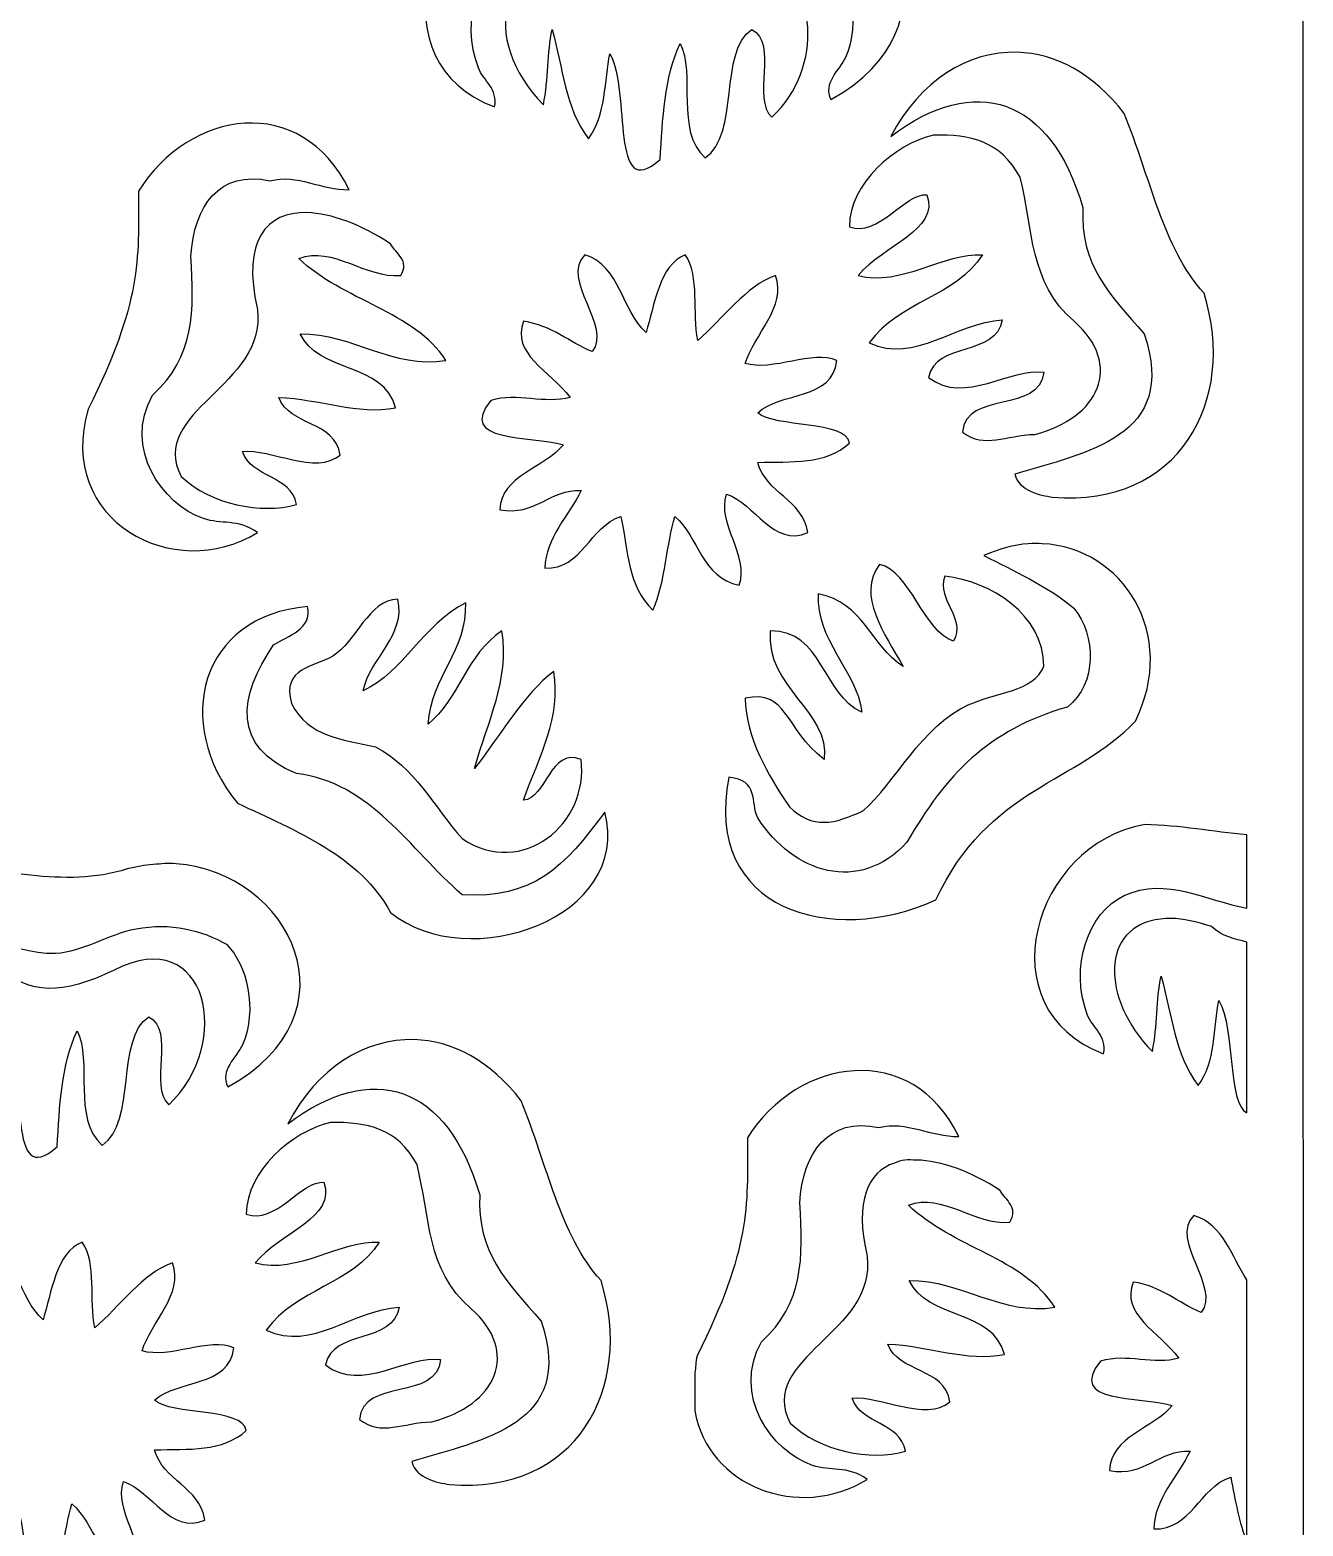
# Model space of a CAD drawing. Header units: centimetres. Extents: x 0.61 to 6.5, y -2.57 to 5.65.
# Drawn here: x 5.077 to 6.501, y -0.768 to 0.905 of the extents above; entities that cross this region are included whole.
import ezdxf

# ---------------------------------------------------------------- set-up
doc = ezdxf.new("R2010")
doc.units = ezdxf.units.CM
doc.header["$MEASUREMENT"] = 0
doc.layers.add('Layer 1', color=7, linetype='Continuous')

msp = doc.modelspace()

# ---------------------------------------------------------------- linework, layer by layer
at = {"layer": 'Layer 1', "color": 253}
for points, knots in [([(0.98792, 5.64961), (0.78502, 5.64961), (0.60758, 5.498), (0.60758, 5.29573), (0.60758, 5.29573), (0.60758, 5.29573), (0.61171, 5.29904), (0.61171, 5.29904), (0.61171, 5.29904), (0.61171, 5.29904), (0.61171, -2.19776), (0.61171, -2.19776), (0.61171, -2.19776), (0.61171, -2.19776), (0.61998, -2.19859), (0.61998, -2.19859), (0.61998, -2.19859), (0.62344, -2.39788), (0.78718, -2.55826), (0.98791, -2.55826), (0.98791, -2.55826), (0.98791, -2.55826), (6.13488, -2.57314), (6.13488, -2.57314), (6.13488, -2.57314), (6.3582, -2.55464), (6.46713, -2.41493), (6.50116, -2.20603), (6.50116, -2.20603), (6.50116, -2.20603), (6.50034, 5.27754), (6.50034, 5.27754), (6.50034, 5.27754), (6.48745, 5.50493), (6.34686, 5.61536), (6.13406, 5.64961), (6.13406, 5.64961), (6.13406, 5.64961), (0.98791, 5.64961), (0.98791, 5.64961), (0.98791, 5.64961), (0.98791, 5.64961), (0.98792, 5.64961), (0.98792, 5.64961)], [0, 0, 0, 0, 0.0833333, 0.0833333, 0.0833333, 0.0833333, 0.1666667, 0.1666667, 0.1666667, 0.1666667, 0.25, 0.25, 0.25, 0.25, 0.3333333, 0.3333333, 0.3333333, 0.3333333, 0.4166667, 0.4166667, 0.4166667, 0.4166667, 0.5, 0.5, 0.5, 0.5, 0.5833333, 0.5833333, 0.5833333, 0.5833333, 0.6666667, 0.6666667, 0.6666667, 0.6666667, 0.75, 0.75, 0.75, 0.75, 0.8333333, 0.8333333, 0.8333333, 0.8333333, 1, 1, 1, 1]), ([(5.91496, 1.07729), (6.04264, 1.06744), (6.12171, 0.9097), (5.97283, 0.82759), (5.97283, 0.82759), (5.96357, 0.8457), (5.98224, 0.86069), (5.98937, 0.87472), (5.98937, 0.87472), (6.00601, 0.91399), (5.99486, 0.96466), (5.97118, 0.98717), (5.97118, 0.98717), (5.94427, 1.00303), (5.90823, 1.01178), (5.8703, 1.00453), (5.8703, 1.00453), (5.83867, 0.99848), (5.81127, 0.97887), (5.78018, 0.97724), (5.78018, 0.97724), (5.72665, 0.97444), (5.6741, 1.02188), (5.61895, 0.99626), (5.61895, 0.99626), (5.57844, 0.97738), (5.55819, 0.91632), (5.57844, 0.86314), (5.57844, 0.86314), (5.5839, 0.84884), (5.60072, 0.83948), (5.59663, 0.81932), (5.59663, 0.81932), (5.46409, 0.86881), (5.51718, 1.05408), (5.64293, 1.07564), (5.64293, 1.07564), (5.71617, 1.07409), (5.78856, 1.04868), (5.86038, 1.07151), (5.86038, 1.07151), (5.87018, 1.07399), (5.87983, 1.07571), (5.88932, 1.07647), (5.88932, 1.07647), (5.89822, 1.07719), (5.90644, 1.07795), (5.91495, 1.0773), (5.91495, 1.0773), (5.91495, 1.0773), (5.91496, 1.07729), (5.91496, 1.07729)], [0, 0, 0, 0, 0.0714286, 0.0714286, 0.0714286, 0.0714286, 0.1428571, 0.1428571, 0.1428571, 0.1428571, 0.2142857, 0.2142857, 0.2142857, 0.2142857, 0.2857143, 0.2857143, 0.2857143, 0.2857143, 0.3571429, 0.3571429, 0.3571429, 0.3571429, 0.4285714, 0.4285714, 0.4285714, 0.4285714, 0.5, 0.5, 0.5, 0.5, 0.5714286, 0.5714286, 0.5714286, 0.5714286, 0.6428571, 0.6428571, 0.6428571, 0.6428571, 0.7142857, 0.7142857, 0.7142857, 0.7142857, 0.7857143, 0.7857143, 0.7857143, 0.7857143, 0.8571429, 0.8571429, 0.8571429, 0.8571429, 1, 1, 1, 1]), ([(5.89512, 0.97145), (5.95822, 0.9662), (5.96635, 0.86275), (5.90669, 0.80774), (5.90669, 0.80774), (5.88397, 0.82837), (5.91459, 0.89011), (5.88437, 0.90613), (5.88437, 0.90613), (5.8473, 0.88177), (5.87121, 0.78824), (5.83228, 0.76226), (5.83228, 0.76226), (5.79814, 0.79247), (5.82173, 0.85725), (5.80417, 0.89042), (5.80417, 0.89042), (5.78638, 0.85128), (5.7846, 0.8063), (5.78185, 0.76061), (5.78185, 0.76061), (5.7247, 0.71005), (5.74957, 0.83603), (5.72563, 0.87885), (5.72563, 0.87885), (5.71943, 0.85007), (5.7216, 0.80923), (5.70165, 0.78377), (5.70165, 0.78377), (5.67506, 0.81965), (5.67342, 0.86187), (5.66114, 0.90614), (5.66114, 0.90614), (5.65509, 0.87943), (5.65726, 0.85071), (5.65122, 0.8218), (5.65122, 0.8218), (5.57966, 0.89421), (5.59636, 1.00215), (5.71737, 0.96153), (5.71737, 0.96153), (5.75138, 0.93098), (5.78713, 0.93013), (5.84553, 0.95822), (5.84553, 0.95822), (5.85873, 0.96498), (5.87118, 0.96934), (5.88191, 0.97062), (5.88191, 0.97062), (5.8866, 0.97118), (5.89093, 0.9718), (5.89514, 0.97145), (5.89514, 0.97145), (5.89514, 0.97145), (5.89512, 0.97145), (5.89512, 0.97145)], [0, 0, 0, 0, 0.0666667, 0.0666667, 0.0666667, 0.0666667, 0.1333333, 0.1333333, 0.1333333, 0.1333333, 0.2, 0.2, 0.2, 0.2, 0.2666667, 0.2666667, 0.2666667, 0.2666667, 0.3333333, 0.3333333, 0.3333333, 0.3333333, 0.4, 0.4, 0.4, 0.4, 0.4666667, 0.4666667, 0.4666667, 0.4666667, 0.5333333, 0.5333333, 0.5333333, 0.5333333, 0.6, 0.6, 0.6, 0.6, 0.6666667, 0.6666667, 0.6666667, 0.6666667, 0.7333333, 0.7333333, 0.7333333, 0.7333333, 0.8, 0.8, 0.8, 0.8, 0.8666667, 0.8666667, 0.8666667, 0.8666667, 1, 1, 1, 1]), ([(6.1812, 0.8805), (6.22371, 0.87932), (6.26676, 0.85711), (6.30109, 0.81187), (6.30109, 0.81187), (6.33027, 0.74086), (6.34408, 0.66225), (6.39039, 0.61095), (6.39039, 0.61095), (6.42798, 0.49011), (6.36214, 0.3713), (6.22089, 0.38275), (6.22089, 0.38275), (6.20643, 0.38509), (6.18396, 0.38947), (6.17872, 0.40838), (6.17872, 0.40838), (6.25834, 0.43297), (6.36244, 0.44958), (6.32341, 0.56548), (6.32341, 0.56548), (6.28504, 0.60922), (6.25131, 0.64259), (6.25479, 0.70687), (6.25479, 0.70687), (6.21849, 0.83054), (6.1346, 0.85785), (6.03982, 0.78625), (6.03982, 0.78625), (6.0728, 0.84888), (6.12655, 0.88203), (6.18121, 0.88051), (6.18121, 0.88051), (6.18121, 0.88051), (6.1812, 0.8805), (6.1812, 0.8805)], [0, 0, 0, 0, 0.1, 0.1, 0.1, 0.1, 0.2, 0.2, 0.2, 0.2, 0.3, 0.3, 0.3, 0.3, 0.4, 0.4, 0.4, 0.4, 0.5, 0.5, 0.5, 0.5, 0.6, 0.6, 0.6, 0.6, 0.7, 0.7, 0.7, 0.7, 0.8, 0.8, 0.8, 0.8, 1, 1, 1, 1]), ([(5.31717, 0.80113), (5.36237, 0.80373), (5.40749, 0.781), (5.43375, 0.72672), (5.43375, 0.72672), (5.40254, 0.72599), (5.37619, 0.74485), (5.34528, 0.73664), (5.34528, 0.73664), (5.28874, 0.74901), (5.26014, 0.70843), (5.25681, 0.6523), (5.25681, 0.6523), (5.26064, 0.59137), (5.26124, 0.53998), (5.21382, 0.49686), (5.21382, 0.49686), (5.18068, 0.43758), (5.22469, 0.37481), (5.27087, 0.35878), (5.27087, 0.35878), (5.29099, 0.35178), (5.30885, 0.35906), (5.33123, 0.34307), (5.33123, 0.34307), (5.23863, 0.2858), (5.10512, 0.35577), (5.14189, 0.48115), (5.14189, 0.48115), (5.20186, 0.60193), (5.19856, 0.64734), (5.19811, 0.72506), (5.19811, 0.72506), (5.22671, 0.77062), (5.27198, 0.79853), (5.31717, 0.80113)], [0, 0, 0, 0, 0.1, 0.1, 0.1, 0.1, 0.2, 0.2, 0.2, 0.2, 0.3, 0.3, 0.3, 0.3, 0.4, 0.4, 0.4, 0.4, 0.5, 0.5, 0.5, 0.5, 0.6, 0.6, 0.6, 0.6, 0.7, 0.7, 0.7, 0.7, 0.8, 0.8, 0.8, 0.8, 1, 1, 1, 1]), ([(6.08777, 0.7879), (6.12887, 0.78838), (6.1626, 0.78144), (6.18451, 0.74077), (6.18451, 0.74077), (6.19939, 0.68255), (6.19455, 0.623), (6.24487, 0.57954), (6.24487, 0.57954), (6.30059, 0.53082), (6.27298, 0.4711), (6.20105, 0.45304), (6.20105, 0.45304), (6.16781, 0.45202), (6.14546, 0.43667), (6.12002, 0.45552), (6.12002, 0.45552), (6.12472, 0.50276), (6.20609, 0.47542), (6.21097, 0.52249), (6.21097, 0.52249), (6.17436, 0.52874), (6.12282, 0.48503), (6.08199, 0.5167), (6.08199, 0.5167), (6.09043, 0.557), (6.15776, 0.5394), (6.16467, 0.58119), (6.16467, 0.58119), (6.11278, 0.57848), (6.06715, 0.53131), (6.01584, 0.55556), (6.01584, 0.55556), (6.04906, 0.60177), (6.11335, 0.60716), (6.14235, 0.65395), (6.14235, 0.65395), (6.1002, 0.65678), (6.05099, 0.6179), (6.00344, 0.6308), (6.00344, 0.6308), (6.03152, 0.66439), (6.09471, 0.68179), (6.08034, 0.72092), (6.08034, 0.72092), (6.05583, 0.72363), (6.02574, 0.67265), (5.99352, 0.68537), (5.99352, 0.68537), (5.99418, 0.73415), (6.04386, 0.7772), (6.08778, 0.7879), (6.08778, 0.7879), (6.08778, 0.7879), (6.08777, 0.7879), (6.08777, 0.7879)], [0, 0, 0, 0, 0.0666667, 0.0666667, 0.0666667, 0.0666667, 0.1333333, 0.1333333, 0.1333333, 0.1333333, 0.2, 0.2, 0.2, 0.2, 0.2666667, 0.2666667, 0.2666667, 0.2666667, 0.3333333, 0.3333333, 0.3333333, 0.3333333, 0.4, 0.4, 0.4, 0.4, 0.4666667, 0.4666667, 0.4666667, 0.4666667, 0.5333333, 0.5333333, 0.5333333, 0.5333333, 0.6, 0.6, 0.6, 0.6, 0.6666667, 0.6666667, 0.6666667, 0.6666667, 0.7333333, 0.7333333, 0.7333333, 0.7333333, 0.8, 0.8, 0.8, 0.8, 0.8666667, 0.8666667, 0.8666667, 0.8666667, 1, 1, 1, 1]), ([(5.38662, 0.70108), (5.41369, 0.70044), (5.44736, 0.68769), (5.48005, 0.66635), (5.48005, 0.66635), (5.48634, 0.65516), (5.50199, 0.64726), (5.49163, 0.6308), (5.49163, 0.6308), (5.45209, 0.62729), (5.41581, 0.66432), (5.37753, 0.64982), (5.37753, 0.64982), (5.42668, 0.60248), (5.5069, 0.5908), (5.54207, 0.53572), (5.54207, 0.53572), (5.48306, 0.52576), (5.43817, 0.56586), (5.37919, 0.56549), (5.37919, 0.56549), (5.39872, 0.52225), (5.47333, 0.5329), (5.48585, 0.48281), (5.48585, 0.48281), (5.44339, 0.47435), (5.40098, 0.49275), (5.35521, 0.49439), (5.35521, 0.49439), (5.36719, 0.46216), (5.41818, 0.46831), (5.42383, 0.4299), (5.42383, 0.4299), (5.3974, 0.40704), (5.34565, 0.43707), (5.31469, 0.43403), (5.31469, 0.43403), (5.32415, 0.40392), (5.36899, 0.40794), (5.37505, 0.3745), (5.37505, 0.3745), (5.33549, 0.36345), (5.27941, 0.37439), (5.24607, 0.40592), (5.24607, 0.40592), (5.20802, 0.47847), (5.34213, 0.50716), (5.33123, 0.59278), (5.33123, 0.59278), (5.31364, 0.67021), (5.34151, 0.70216), (5.38663, 0.70109), (5.38663, 0.70109), (5.38663, 0.70109), (5.38662, 0.70108), (5.38662, 0.70108)], [0, 0, 0, 0, 0.0666667, 0.0666667, 0.0666667, 0.0666667, 0.1333333, 0.1333333, 0.1333333, 0.1333333, 0.2, 0.2, 0.2, 0.2, 0.2666667, 0.2666667, 0.2666667, 0.2666667, 0.3333333, 0.3333333, 0.3333333, 0.3333333, 0.4, 0.4, 0.4, 0.4, 0.4666667, 0.4666667, 0.4666667, 0.4666667, 0.5333333, 0.5333333, 0.5333333, 0.5333333, 0.6, 0.6, 0.6, 0.6, 0.6666667, 0.6666667, 0.6666667, 0.6666667, 0.7333333, 0.7333333, 0.7333333, 0.7333333, 0.8, 0.8, 0.8, 0.8, 0.8666667, 0.8666667, 0.8666667, 0.8666667, 1, 1, 1, 1]), ([(5.69751, 0.65395), (5.73755, 0.64191), (5.73854, 0.59131), (5.76614, 0.56713), (5.76614, 0.56713), (5.77539, 0.59713), (5.78082, 0.64249), (5.80996, 0.65395), (5.80996, 0.65395), (5.82667, 0.62992), (5.81747, 0.58858), (5.82401, 0.55804), (5.82401, 0.55804), (5.85214, 0.58246), (5.87738, 0.61873), (5.91083, 0.6308), (5.91083, 0.6308), (5.92407, 0.59576), (5.88654, 0.56429), (5.87693, 0.53241), (5.87693, 0.53241), (5.90665, 0.52286), (5.95343, 0.54782), (5.97946, 0.53572), (5.97946, 0.53572), (5.97532, 0.49124), (5.91631, 0.50082), (5.89099, 0.47702), (5.89099, 0.47702), (5.90939, 0.46021), (5.99041, 0.46867), (5.99352, 0.44312), (5.99352, 0.44312), (5.96711, 0.41908), (5.9288, 0.42259), (5.89099, 0.42162), (5.89099, 0.42162), (5.90068, 0.38649), (5.94051, 0.38114), (5.94721, 0.34307), (5.94721, 0.34307), (5.90776, 0.32629), (5.88801, 0.37603), (5.85626, 0.38606), (5.85626, 0.38606), (5.84482, 0.35349), (5.88226, 0.31753), (5.87031, 0.28436), (5.87031, 0.28436), (5.82827, 0.29245), (5.82507, 0.33814), (5.79838, 0.36125), (5.79838, 0.36125), (5.78889, 0.33123), (5.78828, 0.28843), (5.77358, 0.25624), (5.77358, 0.25624), (5.74558, 0.28406), (5.74594, 0.32104), (5.73803, 0.36125), (5.73803, 0.36125), (5.70317, 0.35001), (5.69432, 0.30162), (5.65287, 0.30337), (5.65287, 0.30337), (5.65348, 0.33698), (5.68, 0.36255), (5.69339, 0.39019), (5.69339, 0.39019), (5.6587, 0.39216), (5.64203, 0.36113), (5.60244, 0.36869), (5.60244, 0.36869), (5.60376, 0.40709), (5.65297, 0.41542), (5.67355, 0.44145), (5.67355, 0.44145), (5.63661, 0.45184), (5.55357, 0.44349), (5.59252, 0.49106), (5.59252, 0.49106), (5.62134, 0.49993), (5.65357, 0.4864), (5.68099, 0.49437), (5.68099, 0.49437), (5.65832, 0.52399), (5.61492, 0.54325), (5.6289, 0.57953), (5.6289, 0.57953), (5.66096, 0.57479), (5.67967, 0.55618), (5.7058, 0.54563), (5.7058, 0.54563), (5.72833, 0.57345), (5.66978, 0.62675), (5.69753, 0.65394), (5.69753, 0.65394), (5.69753, 0.65394), (5.69751, 0.65395), (5.69751, 0.65395)], [0, 0, 0, 0, 0.0384615, 0.0384615, 0.0384615, 0.0384615, 0.0769231, 0.0769231, 0.0769231, 0.0769231, 0.1153846, 0.1153846, 0.1153846, 0.1153846, 0.1538462, 0.1538462, 0.1538462, 0.1538462, 0.1923077, 0.1923077, 0.1923077, 0.1923077, 0.2307692, 0.2307692, 0.2307692, 0.2307692, 0.2692308, 0.2692308, 0.2692308, 0.2692308, 0.3076923, 0.3076923, 0.3076923, 0.3076923, 0.3461538, 0.3461538, 0.3461538, 0.3461538, 0.3846154, 0.3846154, 0.3846154, 0.3846154, 0.4230769, 0.4230769, 0.4230769, 0.4230769, 0.4615385, 0.4615385, 0.4615385, 0.4615385, 0.5, 0.5, 0.5, 0.5, 0.5384615, 0.5384615, 0.5384615, 0.5384615, 0.5769231, 0.5769231, 0.5769231, 0.5769231, 0.6153846, 0.6153846, 0.6153846, 0.6153846, 0.6538462, 0.6538462, 0.6538462, 0.6538462, 0.6923077, 0.6923077, 0.6923077, 0.6923077, 0.7307692, 0.7307692, 0.7307692, 0.7307692, 0.7692308, 0.7692308, 0.7692308, 0.7692308, 0.8076923, 0.8076923, 0.8076923, 0.8076923, 0.8461538, 0.8461538, 0.8461538, 0.8461538, 0.8846154, 0.8846154, 0.8846154, 0.8846154, 0.9230769, 0.9230769, 0.9230769, 0.9230769, 1, 1, 1, 1]), ([(6.1936, 0.33066), (6.19892, 0.33107), (6.20412, 0.3309), (6.20931, 0.33066), (6.20931, 0.33066), (6.29931, 0.32653), (6.36185, 0.22935), (6.31349, 0.13222), (6.31349, 0.13222), (6.24842, 0.06297), (6.14872, 0.05795), (6.09025, -0.06787), (6.09025, -0.06787), (5.9734, -0.12112), (5.82906, -0.07849), (5.85874, 0.06938), (5.85874, 0.06938), (5.89265, 0.06605), (5.88299, 0.04172), (5.89098, 0.0239), (5.89098, 0.0239), (5.93169, -0.03842), (6.00421, -0.06124), (6.058, -0.00339), (6.058, -0.00339), (6.10162, 0.07233), (6.14833, 0.12216), (6.23742, 0.14792), (6.23742, 0.14792), (6.27136, 0.17388), (6.26905, 0.22822), (6.24486, 0.25871), (6.24486, 0.25871), (6.2131, 0.28438), (6.17716, 0.30033), (6.14399, 0.31741), (6.14399, 0.31741), (6.16103, 0.32498), (6.17763, 0.32942), (6.1936, 0.33064), (6.1936, 0.33064), (6.1936, 0.33064), (6.1936, 0.33066), (6.1936, 0.33066)], [0, 0, 0, 0, 0.0833333, 0.0833333, 0.0833333, 0.0833333, 0.1666667, 0.1666667, 0.1666667, 0.1666667, 0.25, 0.25, 0.25, 0.25, 0.3333333, 0.3333333, 0.3333333, 0.3333333, 0.4166667, 0.4166667, 0.4166667, 0.4166667, 0.5, 0.5, 0.5, 0.5, 0.5833333, 0.5833333, 0.5833333, 0.5833333, 0.6666667, 0.6666667, 0.6666667, 0.6666667, 0.75, 0.75, 0.75, 0.75, 0.8333333, 0.8333333, 0.8333333, 0.8333333, 1, 1, 1, 1]), ([(6.02741, 0.30751), (6.06132, 0.29995), (6.07689, 0.23251), (6.11009, 0.22152), (6.11009, 0.22152), (6.12478, 0.24783), (6.09091, 0.26694), (6.10017, 0.29428), (6.10017, 0.29428), (6.15152, 0.28907), (6.21125, 0.25132), (6.21096, 0.19341), (6.21096, 0.19341), (6.2005, 0.16538), (6.1562, 0.16406), (6.12663, 0.15042), (6.12663, 0.15042), (6.07423, 0.12626), (6.04428, 0.06276), (6.00922, 0.03218), (6.00922, 0.03218), (5.97732, 0.01652), (5.95174, 0.01152), (5.92654, 0.03631), (5.92654, 0.03631), (5.90155, 0.07301), (5.87876, 0.11233), (5.87693, 0.15785), (5.87693, 0.15785), (5.92472, 0.16803), (5.92014, 0.12439), (5.9654, 0.08922), (5.9654, 0.08922), (5.97209, 0.14364), (5.89941, 0.16945), (5.90504, 0.23309), (5.90504, 0.23309), (5.96323, 0.23411), (5.96376, 0.16172), (6.00757, 0.14214), (6.00757, 0.14214), (6.00156, 0.18912), (5.95539, 0.22335), (5.95879, 0.27443), (5.95879, 0.27443), (6.00883, 0.26562), (6.01782, 0.21587), (6.05388, 0.1934), (6.05388, 0.1934), (6.03313, 0.22907), (6.00103, 0.27362), (6.02742, 0.3075), (6.02742, 0.3075), (6.02742, 0.3075), (6.02741, 0.30751), (6.02741, 0.30751)], [0, 0, 0, 0, 0.0666667, 0.0666667, 0.0666667, 0.0666667, 0.1333333, 0.1333333, 0.1333333, 0.1333333, 0.2, 0.2, 0.2, 0.2, 0.2666667, 0.2666667, 0.2666667, 0.2666667, 0.3333333, 0.3333333, 0.3333333, 0.3333333, 0.4, 0.4, 0.4, 0.4, 0.4666667, 0.4666667, 0.4666667, 0.4666667, 0.5333333, 0.5333333, 0.5333333, 0.5333333, 0.6, 0.6, 0.6, 0.6, 0.6666667, 0.6666667, 0.6666667, 0.6666667, 0.7333333, 0.7333333, 0.7333333, 0.7333333, 0.8, 0.8, 0.8, 0.8, 0.8666667, 0.8666667, 0.8666667, 0.8666667, 1, 1, 1, 1]), ([(5.48832, 0.26865), (5.49786, 0.22794), (5.45734, 0.20278), (5.44946, 0.16612), (5.44946, 0.16612), (5.49518, 0.18712), (5.51612, 0.24018), (5.56439, 0.26451), (5.56439, 0.26451), (5.56616, 0.21141), (5.52579, 0.18199), (5.52222, 0.12891), (5.52222, 0.12891), (5.55622, 0.15588), (5.56495, 0.20695), (5.6049, 0.23309), (5.6049, 0.23309), (5.61314, 0.17629), (5.58911, 0.1339), (5.57431, 0.0793), (5.57431, 0.0793), (5.60282, 0.11588), (5.62996, 0.16355), (5.66278, 0.18761), (5.66278, 0.18761), (5.67142, 0.13699), (5.64683, 0.09312), (5.62888, 0.04374), (5.62888, 0.04374), (5.65445, 0.04518), (5.65829, 0.1033), (5.69337, 0.08922), (5.69337, 0.08922), (5.70233, 0.01733), (5.62782, -0.04436), (5.56025, 0.00075), (5.56025, 0.00075), (5.52895, 0.0363), (5.50643, 0.08123), (5.46351, 0.10328), (5.46351, 0.10328), (5.42455, 0.11215), (5.38933, 0.11406), (5.36925, 0.15206), (5.36925, 0.15206), (5.35845, 0.19231), (5.39428, 0.19217), (5.41555, 0.20498), (5.41555, 0.20498), (5.44129, 0.22045), (5.4558, 0.26818), (5.48831, 0.26865), (5.48831, 0.26865), (5.48831, 0.26865), (5.48832, 0.26865), (5.48832, 0.26865)], [0, 0, 0, 0, 0.0666667, 0.0666667, 0.0666667, 0.0666667, 0.1333333, 0.1333333, 0.1333333, 0.1333333, 0.2, 0.2, 0.2, 0.2, 0.2666667, 0.2666667, 0.2666667, 0.2666667, 0.3333333, 0.3333333, 0.3333333, 0.3333333, 0.4, 0.4, 0.4, 0.4, 0.4666667, 0.4666667, 0.4666667, 0.4666667, 0.5333333, 0.5333333, 0.5333333, 0.5333333, 0.6, 0.6, 0.6, 0.6, 0.6666667, 0.6666667, 0.6666667, 0.6666667, 0.7333333, 0.7333333, 0.7333333, 0.7333333, 0.8, 0.8, 0.8, 0.8, 0.8666667, 0.8666667, 0.8666667, 0.8666667, 1, 1, 1, 1]), ([(5.38745, 0.26039), (5.393, 0.23505), (5.36547, 0.22794), (5.34942, 0.2174), (5.34942, 0.2174), (5.30997, 0.16043), (5.30212, 0.10299), (5.37505, 0.07353), (5.37505, 0.07353), (5.45729, 0.06406), (5.50176, -0.01093), (5.56026, -0.06207), (5.56026, -0.06207), (5.63911, -0.06676), (5.67489, -0.03143), (5.71984, 0.03053), (5.71984, 0.03053), (5.75162, -0.08711), (5.56785, -0.15256), (5.48006, -0.08192), (5.48006, -0.08192), (5.44615, -0.01862), (5.37542, 0.00902), (5.30891, 0.04045), (5.30891, 0.04045), (5.236, 0.13019), (5.26682, 0.25002), (5.38746, 0.26038), (5.38746, 0.26038), (5.38746, 0.26038), (5.38745, 0.26039), (5.38745, 0.26039)], [0, 0, 0, 0, 0.1111111, 0.1111111, 0.1111111, 0.1111111, 0.2222222, 0.2222222, 0.2222222, 0.2222222, 0.3333333, 0.3333333, 0.3333333, 0.3333333, 0.4444444, 0.4444444, 0.4444444, 0.4444444, 0.5555556, 0.5555556, 0.5555556, 0.5555556, 0.6666667, 0.6666667, 0.6666667, 0.6666667, 0.7777778, 0.7777778, 0.7777778, 0.7777778, 1, 1, 1, 1]), ([(6.32424, 0.01647), (6.36227, 0.01567), (6.40073, 0.00847), (6.43834, 0.00489), (6.43834, 0.00489), (6.43834, 0.00489), (6.43834, -0.07697), (6.43834, -0.07697), (6.43834, -0.07697), (6.39277, -0.06911), (6.34822, -0.04102), (6.30109, -0.06291), (6.30109, -0.06291), (6.26057, -0.08179), (6.2395, -0.14285), (6.25975, -0.19603), (6.25975, -0.19603), (6.26521, -0.21033), (6.28203, -0.21969), (6.27794, -0.23985), (6.27794, -0.23985), (6.1454, -0.19036), (6.19849, -0.00509), (6.32424, 0.01647)], [0, 0, 0, 0, 0.1428571, 0.1428571, 0.1428571, 0.1428571, 0.2857143, 0.2857143, 0.2857143, 0.2857143, 0.4285714, 0.4285714, 0.4285714, 0.4285714, 0.5714286, 0.5714286, 0.5714286, 0.5714286, 0.7142857, 0.7142857, 0.7142857, 0.7142857, 1, 1, 1, 1]), ([(5.24028, -0.02735), (5.36796, -0.0372), (5.44703, -0.19494), (5.29815, -0.27705), (5.29815, -0.27705), (5.28889, -0.25894), (5.30756, -0.24395), (5.31469, -0.22992), (5.31469, -0.22992), (5.33133, -0.19065), (5.32018, -0.13998), (5.2965, -0.11747), (5.2965, -0.11747), (5.26959, -0.10161), (5.23355, -0.09286), (5.19562, -0.10011), (5.19562, -0.10011), (5.16399, -0.10616), (5.13659, -0.12577), (5.1055, -0.1274), (5.1055, -0.1274), (5.05197, -0.1302), (4.99942, -0.08276), (4.94427, -0.10838), (4.94427, -0.10838), (4.90376, -0.12726), (4.88351, -0.18832), (4.90376, -0.2415), (4.90376, -0.2415), (4.90922, -0.2558), (4.92604, -0.26516), (4.92195, -0.28532), (4.92195, -0.28532), (4.78941, -0.23583), (4.8425, -0.05056), (4.96825, -0.029), (4.96825, -0.029), (5.04149, -0.03055), (5.11388, -0.05596), (5.1857, -0.03313), (5.1857, -0.03313), (5.1955, -0.03065), (5.20515, -0.02893), (5.21464, -0.02817), (5.21464, -0.02817), (5.22354, -0.02745), (5.23176, -0.02669), (5.24027, -0.02734), (5.24027, -0.02734), (5.24027, -0.02734), (5.24028, -0.02735), (5.24028, -0.02735)], [0, 0, 0, 0, 0.0714286, 0.0714286, 0.0714286, 0.0714286, 0.1428571, 0.1428571, 0.1428571, 0.1428571, 0.2142857, 0.2142857, 0.2142857, 0.2142857, 0.2857143, 0.2857143, 0.2857143, 0.2857143, 0.3571429, 0.3571429, 0.3571429, 0.3571429, 0.4285714, 0.4285714, 0.4285714, 0.4285714, 0.5, 0.5, 0.5, 0.5, 0.5714286, 0.5714286, 0.5714286, 0.5714286, 0.6428571, 0.6428571, 0.6428571, 0.6428571, 0.7142857, 0.7142857, 0.7142857, 0.7142857, 0.7857143, 0.7857143, 0.7857143, 0.7857143, 0.8571429, 0.8571429, 0.8571429, 0.8571429, 1, 1, 1, 1]), ([(4.98727, -0.13401), (4.99187, -0.13363), (4.99695, -0.13366), (5.00216, -0.13401), (5.00216, -0.13401), (5.01406, -0.1348), (5.02755, -0.13803), (5.04267, -0.14311), (5.04267, -0.14311), (5.07668, -0.17366), (5.11243, -0.17451), (5.17083, -0.14642), (5.17083, -0.14642), (5.27643, -0.09232), (5.30474, -0.22985), (5.23201, -0.2969), (5.23201, -0.2969), (5.20929, -0.27627), (5.23991, -0.21453), (5.20969, -0.19851), (5.20969, -0.19851), (5.17262, -0.22287), (5.19653, -0.3164), (5.1576, -0.34238), (5.1576, -0.34238), (5.12346, -0.31217), (5.14705, -0.24739), (5.12949, -0.21422), (5.12949, -0.21422), (5.1117, -0.25336), (5.10992, -0.29834), (5.10717, -0.34403), (5.10717, -0.34403), (5.05002, -0.39459), (5.07489, -0.26861), (5.05095, -0.22579), (5.05095, -0.22579), (5.04475, -0.25457), (5.04692, -0.29541), (5.02697, -0.32087), (5.02697, -0.32087), (5.00038, -0.28499), (4.99874, -0.24277), (4.98646, -0.1985), (4.98646, -0.1985), (4.98041, -0.22521), (4.98258, -0.25393), (4.97654, -0.28284), (4.97654, -0.28284), (4.91784, -0.22344), (4.91835, -0.13966), (4.98729, -0.13401), (4.98729, -0.13401), (4.98729, -0.13401), (4.98727, -0.13401), (4.98727, -0.13401)], [0, 0, 0, 0, 0.0666667, 0.0666667, 0.0666667, 0.0666667, 0.1333333, 0.1333333, 0.1333333, 0.1333333, 0.2, 0.2, 0.2, 0.2, 0.2666667, 0.2666667, 0.2666667, 0.2666667, 0.3333333, 0.3333333, 0.3333333, 0.3333333, 0.4, 0.4, 0.4, 0.4, 0.4666667, 0.4666667, 0.4666667, 0.4666667, 0.5333333, 0.5333333, 0.5333333, 0.5333333, 0.6, 0.6, 0.6, 0.6, 0.6666667, 0.6666667, 0.6666667, 0.6666667, 0.7333333, 0.7333333, 0.7333333, 0.7333333, 0.8, 0.8, 0.8, 0.8, 0.8666667, 0.8666667, 0.8666667, 0.8666667, 1, 1, 1, 1]), ([(6.35401, -0.08853), (6.36691, -0.08884), (6.38164, -0.09191), (6.39866, -0.09763), (6.39866, -0.09763), (6.41086, -0.10859), (6.42465, -0.11167), (6.43835, -0.11499), (6.43835, -0.11499), (6.43835, -0.11499), (6.43835, -0.30599), (6.43835, -0.30599), (6.43835, -0.30599), (6.41625, -0.29579), (6.42576, -0.21399), (6.40693, -0.18031), (6.40693, -0.18031), (6.40073, -0.20909), (6.40372, -0.24993), (6.38378, -0.27539), (6.38378, -0.27539), (6.35719, -0.23951), (6.35472, -0.19729), (6.34244, -0.15302), (6.34244, -0.15302), (6.33639, -0.17973), (6.33856, -0.20845), (6.33252, -0.23736), (6.33252, -0.23736), (6.27438, -0.17853), (6.27463, -0.09636), (6.34162, -0.08936), (6.34162, -0.08936), (6.34548, -0.08896), (6.34972, -0.08843), (6.35402, -0.08853), (6.35402, -0.08853), (6.35402, -0.08853), (6.35401, -0.08853), (6.35401, -0.08853)], [0, 0, 0, 0, 0.0909091, 0.0909091, 0.0909091, 0.0909091, 0.1818182, 0.1818182, 0.1818182, 0.1818182, 0.2727273, 0.2727273, 0.2727273, 0.2727273, 0.3636364, 0.3636364, 0.3636364, 0.3636364, 0.4545455, 0.4545455, 0.4545455, 0.4545455, 0.5454545, 0.5454545, 0.5454545, 0.5454545, 0.6363636, 0.6363636, 0.6363636, 0.6363636, 0.7272727, 0.7272727, 0.7272727, 0.7272727, 0.8181818, 0.8181818, 0.8181818, 0.8181818, 1, 1, 1, 1]), ([(5.50651, -0.22413), (5.54902, -0.22531), (5.59207, -0.24752), (5.6264, -0.29276), (5.6264, -0.29276), (5.65558, -0.36377), (5.66939, -0.44238), (5.7157, -0.49368), (5.7157, -0.49368), (5.75329, -0.61452), (5.68745, -0.73333), (5.5462, -0.72188), (5.5462, -0.72188), (5.53174, -0.71954), (5.50927, -0.71516), (5.50403, -0.69625), (5.50403, -0.69625), (5.58365, -0.67166), (5.68775, -0.65505), (5.64872, -0.53915), (5.64872, -0.53915), (5.61035, -0.49541), (5.57662, -0.46204), (5.5801, -0.39776), (5.5801, -0.39776), (5.5438, -0.27409), (5.45991, -0.24678), (5.36513, -0.31838), (5.36513, -0.31838), (5.39811, -0.25575), (5.45186, -0.2226), (5.50652, -0.22412), (5.50652, -0.22412), (5.50652, -0.22412), (5.50651, -0.22413), (5.50651, -0.22413)], [0, 0, 0, 0, 0.1, 0.1, 0.1, 0.1, 0.2, 0.2, 0.2, 0.2, 0.3, 0.3, 0.3, 0.3, 0.4, 0.4, 0.4, 0.4, 0.5, 0.5, 0.5, 0.5, 0.6, 0.6, 0.6, 0.6, 0.7, 0.7, 0.7, 0.7, 0.8, 0.8, 0.8, 0.8, 1, 1, 1, 1]), ([(5.9993, -0.25886), (6.0447, -0.25626), (6.08962, -0.27816), (6.11588, -0.33245), (6.11588, -0.33245), (6.08466, -0.33318), (6.05749, -0.31432), (6.02658, -0.32253), (6.02658, -0.32253), (5.97004, -0.31016), (5.94144, -0.35074), (5.93811, -0.40687), (5.93811, -0.40687), (5.94194, -0.4678), (5.94254, -0.51919), (5.89512, -0.56231), (5.89512, -0.56231), (5.86198, -0.62159), (5.90599, -0.68436), (5.95217, -0.70039), (5.95217, -0.70039), (5.97229, -0.70739), (5.99097, -0.70011), (6.01335, -0.7161), (6.01335, -0.7161), (5.93735, -0.7631), (5.83508, -0.72388), (5.8207, -0.63921), (5.8207, -0.63921), (5.8207, -0.63921), (5.8207, -0.59704), (5.8207, -0.59704), (5.8207, -0.59704), (5.82173, -0.59069), (5.82123, -0.5847), (5.82319, -0.57802), (5.82319, -0.57802), (5.88316, -0.45724), (5.87986, -0.41183), (5.87941, -0.33411), (5.87941, -0.33411), (5.90801, -0.28855), (5.9539, -0.26146), (5.9993, -0.25887), (5.9993, -0.25887), (5.9993, -0.25887), (5.9993, -0.25886), (5.9993, -0.25886)], [0, 0, 0, 0, 0.0769231, 0.0769231, 0.0769231, 0.0769231, 0.1538462, 0.1538462, 0.1538462, 0.1538462, 0.2307692, 0.2307692, 0.2307692, 0.2307692, 0.3076923, 0.3076923, 0.3076923, 0.3076923, 0.3846154, 0.3846154, 0.3846154, 0.3846154, 0.4615385, 0.4615385, 0.4615385, 0.4615385, 0.5384615, 0.5384615, 0.5384615, 0.5384615, 0.6153846, 0.6153846, 0.6153846, 0.6153846, 0.6923077, 0.6923077, 0.6923077, 0.6923077, 0.7692308, 0.7692308, 0.7692308, 0.7692308, 0.8461538, 0.8461538, 0.8461538, 0.8461538, 1, 1, 1, 1]), ([(5.41308, -0.31674), (5.45418, -0.31626), (5.48791, -0.3232), (5.50982, -0.36387), (5.50982, -0.36387), (5.5247, -0.42209), (5.51986, -0.48164), (5.57018, -0.5251), (5.57018, -0.5251), (5.6259, -0.57382), (5.59829, -0.63354), (5.52636, -0.6516), (5.52636, -0.6516), (5.49312, -0.65262), (5.47077, -0.66797), (5.44533, -0.64912), (5.44533, -0.64912), (5.45003, -0.60188), (5.5314, -0.62922), (5.53628, -0.58215), (5.53628, -0.58215), (5.49967, -0.5759), (5.44813, -0.61961), (5.4073, -0.58794), (5.4073, -0.58794), (5.41574, -0.54764), (5.48307, -0.56524), (5.48998, -0.52345), (5.48998, -0.52345), (5.43809, -0.52616), (5.39246, -0.57333), (5.34115, -0.54908), (5.34115, -0.54908), (5.37437, -0.50287), (5.43866, -0.49748), (5.46766, -0.45069), (5.46766, -0.45069), (5.42551, -0.44786), (5.3763, -0.48674), (5.32875, -0.47384), (5.32875, -0.47384), (5.35683, -0.44025), (5.42002, -0.42285), (5.40565, -0.38372), (5.40565, -0.38372), (5.38114, -0.38101), (5.35105, -0.43199), (5.31883, -0.41927), (5.31883, -0.41927), (5.31949, -0.37049), (5.36917, -0.32744), (5.41309, -0.31674), (5.41309, -0.31674), (5.41309, -0.31674), (5.41308, -0.31674), (5.41308, -0.31674)], [0, 0, 0, 0, 0.0666667, 0.0666667, 0.0666667, 0.0666667, 0.1333333, 0.1333333, 0.1333333, 0.1333333, 0.2, 0.2, 0.2, 0.2, 0.2666667, 0.2666667, 0.2666667, 0.2666667, 0.3333333, 0.3333333, 0.3333333, 0.3333333, 0.4, 0.4, 0.4, 0.4, 0.4666667, 0.4666667, 0.4666667, 0.4666667, 0.5333333, 0.5333333, 0.5333333, 0.5333333, 0.6, 0.6, 0.6, 0.6, 0.6666667, 0.6666667, 0.6666667, 0.6666667, 0.7333333, 0.7333333, 0.7333333, 0.7333333, 0.8, 0.8, 0.8, 0.8, 0.8666667, 0.8666667, 0.8666667, 0.8666667, 1, 1, 1, 1]), ([(6.05552, -0.3589), (6.05966, -0.35837), (6.06421, -0.35882), (6.06875, -0.3589), (6.06875, -0.3589), (6.09598, -0.35943), (6.12949, -0.37146), (6.16218, -0.3928), (6.16218, -0.3928), (6.16847, -0.40399), (6.1833, -0.41189), (6.17293, -0.42835), (6.17293, -0.42835), (6.13339, -0.43186), (6.09794, -0.39483), (6.05965, -0.40933), (6.05965, -0.40933), (6.1088, -0.45667), (6.1882, -0.46835), (6.22336, -0.52343), (6.22336, -0.52343), (6.16435, -0.53339), (6.11946, -0.49329), (6.06048, -0.49366), (6.06048, -0.49366), (6.08001, -0.5369), (6.15462, -0.52625), (6.16714, -0.57634), (6.16714, -0.57634), (6.12468, -0.5848), (6.08227, -0.5664), (6.0365, -0.56476), (6.0365, -0.56476), (6.04848, -0.59699), (6.10029, -0.59084), (6.10595, -0.62925), (6.10595, -0.62925), (6.07952, -0.65211), (6.02776, -0.62208), (5.99681, -0.62512), (5.99681, -0.62512), (6.00627, -0.65523), (6.05028, -0.65121), (6.05634, -0.68465), (6.05634, -0.68465), (6.01678, -0.6957), (5.96069, -0.68476), (5.92736, -0.65323), (5.92736, -0.65323), (5.88931, -0.58068), (6.02425, -0.55199), (6.01335, -0.46637), (6.01335, -0.46637), (5.99927, -0.40443), (6.01412, -0.37221), (6.04394, -0.36219), (6.04394, -0.36219), (6.04767, -0.36094), (6.05138, -0.35942), (6.05551, -0.35888), (6.05551, -0.35888), (6.05551, -0.35888), (6.05552, -0.3589), (6.05552, -0.3589)], [0, 0, 0, 0, 0.0588235, 0.0588235, 0.0588235, 0.0588235, 0.1176471, 0.1176471, 0.1176471, 0.1176471, 0.1764706, 0.1764706, 0.1764706, 0.1764706, 0.2352941, 0.2352941, 0.2352941, 0.2352941, 0.2941176, 0.2941176, 0.2941176, 0.2941176, 0.3529412, 0.3529412, 0.3529412, 0.3529412, 0.4117647, 0.4117647, 0.4117647, 0.4117647, 0.4705882, 0.4705882, 0.4705882, 0.4705882, 0.5294118, 0.5294118, 0.5294118, 0.5294118, 0.5882353, 0.5882353, 0.5882353, 0.5882353, 0.6470588, 0.6470588, 0.6470588, 0.6470588, 0.7058824, 0.7058824, 0.7058824, 0.7058824, 0.7647059, 0.7647059, 0.7647059, 0.7647059, 0.8235294, 0.8235294, 0.8235294, 0.8235294, 0.8823529, 0.8823529, 0.8823529, 0.8823529, 1, 1, 1, 1]), ([(6.37881, -0.42091), (6.41261, -0.43107), (6.42069, -0.46681), (6.43834, -0.49284), (6.43834, -0.49284), (6.43834, -0.49284), (6.43834, -0.78636), (6.43834, -0.78636), (6.43834, -0.78636), (6.42964, -0.76423), (6.4254, -0.74031), (6.42015, -0.7136), (6.42015, -0.7136), (6.38529, -0.72484), (6.3756, -0.77323), (6.33416, -0.77148), (6.33416, -0.77148), (6.33477, -0.73787), (6.36129, -0.7123), (6.37468, -0.68466), (6.37468, -0.68466), (6.33999, -0.68269), (6.32415, -0.71372), (6.28455, -0.70616), (6.28455, -0.70616), (6.28587, -0.66776), (6.33425, -0.65943), (6.35483, -0.6334), (6.35483, -0.6334), (6.31789, -0.62301), (6.23568, -0.63136), (6.27463, -0.58379), (6.27463, -0.58379), (6.30345, -0.57492), (6.33486, -0.58845), (6.36227, -0.58048), (6.36227, -0.58048), (6.3396, -0.55086), (6.29702, -0.5316), (6.31101, -0.49532), (6.31101, -0.49532), (6.34307, -0.50006), (6.36095, -0.51867), (6.38708, -0.52922), (6.38708, -0.52922), (6.40961, -0.5014), (6.35106, -0.4481), (6.37881, -0.42091)], [0, 0, 0, 0, 0.0769231, 0.0769231, 0.0769231, 0.0769231, 0.1538462, 0.1538462, 0.1538462, 0.1538462, 0.2307692, 0.2307692, 0.2307692, 0.2307692, 0.3076923, 0.3076923, 0.3076923, 0.3076923, 0.3846154, 0.3846154, 0.3846154, 0.3846154, 0.4615385, 0.4615385, 0.4615385, 0.4615385, 0.5384615, 0.5384615, 0.5384615, 0.5384615, 0.6153846, 0.6153846, 0.6153846, 0.6153846, 0.6923077, 0.6923077, 0.6923077, 0.6923077, 0.7692308, 0.7692308, 0.7692308, 0.7692308, 0.8461538, 0.8461538, 0.8461538, 0.8461538, 1, 1, 1, 1]), ([(5.02282, -0.45068), (5.06286, -0.46272), (5.06385, -0.51332), (5.09145, -0.5375), (5.09145, -0.5375), (5.1007, -0.5075), (5.10613, -0.46214), (5.13527, -0.45068), (5.13527, -0.45068), (5.15198, -0.47471), (5.14278, -0.51605), (5.14932, -0.54659), (5.14932, -0.54659), (5.17745, -0.52217), (5.20269, -0.4859), (5.23614, -0.47383), (5.23614, -0.47383), (5.24938, -0.50887), (5.21185, -0.54034), (5.20224, -0.57222), (5.20224, -0.57222), (5.23196, -0.58177), (5.27874, -0.55681), (5.30477, -0.56891), (5.30477, -0.56891), (5.30063, -0.61339), (5.24162, -0.60381), (5.2163, -0.62761), (5.2163, -0.62761), (5.2347, -0.64442), (5.31572, -0.63596), (5.31883, -0.66151), (5.31883, -0.66151), (5.29242, -0.68555), (5.25411, -0.68204), (5.2163, -0.68301), (5.2163, -0.68301), (5.22599, -0.71814), (5.26582, -0.72349), (5.27252, -0.76156), (5.27252, -0.76156), (5.23307, -0.77834), (5.21332, -0.7286), (5.18157, -0.71857), (5.18157, -0.71857), (5.17013, -0.75114), (5.20757, -0.7871), (5.19562, -0.82027), (5.19562, -0.82027), (5.15358, -0.81218), (5.15038, -0.76649), (5.12369, -0.74338), (5.12369, -0.74338), (5.1142, -0.7734), (5.11359, -0.8162), (5.09889, -0.84839), (5.09889, -0.84839), (5.07089, -0.82057), (5.07125, -0.78359), (5.06334, -0.74338), (5.06334, -0.74338), (5.02848, -0.75462), (5.01963, -0.80301), (4.97818, -0.80126), (4.97818, -0.80126), (4.97879, -0.76765), (5.00531, -0.74208), (5.0187, -0.71444), (5.0187, -0.71444), (4.98401, -0.71247), (4.96734, -0.7435), (4.92775, -0.73594), (4.92775, -0.73594), (4.92907, -0.69754), (4.97828, -0.68921), (4.99886, -0.66318), (4.99886, -0.66318), (4.96192, -0.65279), (4.87888, -0.66114), (4.91783, -0.61357), (4.91783, -0.61357), (4.94665, -0.6047), (4.97888, -0.61823), (5.0063, -0.61026), (5.0063, -0.61026), (4.98363, -0.58064), (4.94023, -0.56138), (4.95421, -0.5251), (4.95421, -0.5251), (4.98627, -0.52984), (5.00498, -0.54845), (5.03111, -0.559), (5.03111, -0.559), (5.05364, -0.53118), (4.99509, -0.47788), (5.02284, -0.45069), (5.02284, -0.45069), (5.02284, -0.45069), (5.02282, -0.45068), (5.02282, -0.45068)], [0, 0, 0, 0, 0.0384615, 0.0384615, 0.0384615, 0.0384615, 0.0769231, 0.0769231, 0.0769231, 0.0769231, 0.1153846, 0.1153846, 0.1153846, 0.1153846, 0.1538462, 0.1538462, 0.1538462, 0.1538462, 0.1923077, 0.1923077, 0.1923077, 0.1923077, 0.2307692, 0.2307692, 0.2307692, 0.2307692, 0.2692308, 0.2692308, 0.2692308, 0.2692308, 0.3076923, 0.3076923, 0.3076923, 0.3076923, 0.3461538, 0.3461538, 0.3461538, 0.3461538, 0.3846154, 0.3846154, 0.3846154, 0.3846154, 0.4230769, 0.4230769, 0.4230769, 0.4230769, 0.4615385, 0.4615385, 0.4615385, 0.4615385, 0.5, 0.5, 0.5, 0.5, 0.5384615, 0.5384615, 0.5384615, 0.5384615, 0.5769231, 0.5769231, 0.5769231, 0.5769231, 0.6153846, 0.6153846, 0.6153846, 0.6153846, 0.6538462, 0.6538462, 0.6538462, 0.6538462, 0.6923077, 0.6923077, 0.6923077, 0.6923077, 0.7307692, 0.7307692, 0.7307692, 0.7307692, 0.7692308, 0.7692308, 0.7692308, 0.7692308, 0.8076923, 0.8076923, 0.8076923, 0.8076923, 0.8461538, 0.8461538, 0.8461538, 0.8461538, 0.8846154, 0.8846154, 0.8846154, 0.8846154, 0.9230769, 0.9230769, 0.9230769, 0.9230769, 1, 1, 1, 1])]:
    msp.add_open_spline(points, degree=3, knots=knots, dxfattribs=at)

doc.saveas('drawing.dxf')
